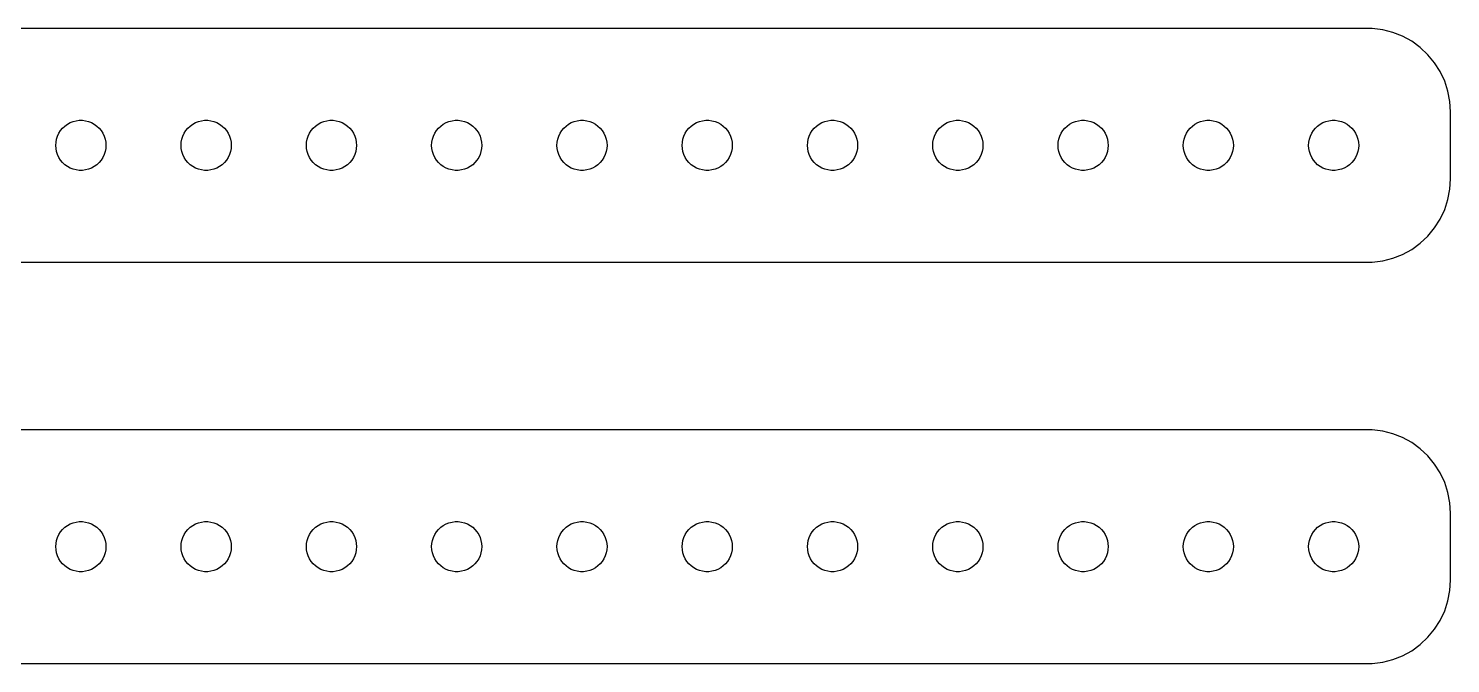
# Model space of a CAD drawing. Header units: metres. Extents: x -82 to 82, y 65 to 151.
# Drawn here: x -3.1 to 82, y 65 to 103 of the extents above; entities that cross this region are included whole.
import ezdxf

# ---------------------------------------------------------------- set-up
doc = ezdxf.new("R2010")
doc.units = ezdxf.units.M

msp = doc.modelspace()

# ---------------------------------------------------------------- linework, layer by layer
for p, q in [((77.3139, 102.99), (-77.3139, 102.99)), ((77.9369, 102.911), (77.3139, 102.99)), ((78.5451, 102.755), (77.9369, 102.911)), ((79.1289, 102.524), (78.5451, 102.755)), ((79.6791, 102.222), (79.1289, 102.524)), ((80.1871, 101.853), (79.6791, 102.222)), ((80.6448, 101.423), (80.1871, 101.853)), ((81.0451, 100.939), (80.6448, 101.423)), ((81.3815, 100.409), (81.0451, 100.939)), ((81.6489, 99.8406), (81.3815, 100.409)), ((81.8429, 99.2434), (81.6489, 99.8406)), ((81.9606, 98.6267), (81.8429, 99.2434)), ((82, 98), (81.9606, 98.6267)), ((82, 94), (82, 98)), ((-1.09344, 97.0268), (-0.95613, 97.1558)), ((-0.95613, 97.1558), (-0.80373, 97.2665)), ((-0.80373, 97.2665), (-0.63866, 97.3572)), ((-0.63866, 97.3572), (-0.46352, 97.4266)), ((-0.46352, 97.4266), (-0.28107, 97.4734)), ((-0.28107, 97.4734), (-0.09418, 97.497)), ((-0.09418, 97.497), (0.09418, 97.497)), ((0.09418, 97.497), (0.28107, 97.4734)), ((0.28107, 97.4734), (0.46352, 97.4266)), ((0.46352, 97.4266), (0.63866, 97.3572)), ((0.63866, 97.3572), (0.80373, 97.2665)), ((0.80373, 97.2665), (0.95613, 97.1558)), ((0.95613, 97.1558), (1.09344, 97.0268)), ((6.40654, 97.0268), (6.54385, 97.1558)), ((6.54385, 97.1558), (6.69626, 97.2665)), ((6.69626, 97.2665), (6.86133, 97.3572)), ((6.86133, 97.3572), (7.03647, 97.4266)), ((7.03647, 97.4266), (7.21892, 97.4734)), ((7.21892, 97.4734), (7.40581, 97.497)), ((7.40581, 97.497), (7.59418, 97.497)), ((7.59418, 97.497), (7.78107, 97.4734)), ((7.78107, 97.4734), (7.96352, 97.4266)), ((7.96352, 97.4266), (8.13866, 97.3572)), ((8.13866, 97.3572), (8.30373, 97.2665)), ((8.30373, 97.2665), (8.45613, 97.1558)), ((8.45613, 97.1558), (8.59344, 97.0268)), ((13.9065, 97.0268), (14.0439, 97.1558)), ((14.0439, 97.1558), (14.1963, 97.2665)), ((14.1963, 97.2665), (14.3613, 97.3572)), ((14.3613, 97.3572), (14.5365, 97.4266)), ((14.5365, 97.4266), (14.7189, 97.4734)), ((14.7189, 97.4734), (14.9058, 97.497)), ((14.9058, 97.497), (15.0942, 97.497)), ((15.0942, 97.497), (15.2811, 97.4734)), ((15.2811, 97.4734), (15.4635, 97.4266)), ((15.4635, 97.4266), (15.6387, 97.3572)), ((15.6387, 97.3572), (15.8037, 97.2665)), ((15.8037, 97.2665), (15.9561, 97.1558)), ((15.9561, 97.1558), (16.0934, 97.0268)), ((21.4065, 97.0268), (21.5439, 97.1558)), ((21.5439, 97.1558), (21.6963, 97.2665)), ((21.6963, 97.2665), (21.8613, 97.3572)), ((21.8613, 97.3572), (22.0365, 97.4266)), ((22.0365, 97.4266), (22.2189, 97.4734)), ((22.2189, 97.4734), (22.4058, 97.497)), ((22.4058, 97.497), (22.5942, 97.497)), ((22.5942, 97.497), (22.7811, 97.4734)), ((22.7811, 97.4734), (22.9635, 97.4266)), ((22.9635, 97.4266), (23.1387, 97.3572)), ((23.1387, 97.3572), (23.3037, 97.2665)), ((23.3037, 97.2665), (23.4561, 97.1558)), ((23.4561, 97.1558), (23.5934, 97.0268)), ((28.9065, 97.0268), (29.0439, 97.1558)), ((29.0439, 97.1558), (29.1963, 97.2665)), ((29.1963, 97.2665), (29.3613, 97.3572)), ((29.3613, 97.3572), (29.5365, 97.4266)), ((29.5365, 97.4266), (29.7189, 97.4734)), ((29.7189, 97.4734), (29.9058, 97.497)), ((29.9058, 97.497), (30.0942, 97.497)), ((30.0942, 97.497), (30.2811, 97.4734)), ((30.2811, 97.4734), (30.4635, 97.4266)), ((30.4635, 97.4266), (30.6387, 97.3572)), ((30.6387, 97.3572), (30.8037, 97.2665)), ((30.8037, 97.2665), (30.9561, 97.1558)), ((30.9561, 97.1558), (31.0934, 97.0268)), ((36.4065, 97.0268), (36.5439, 97.1558)), ((36.5439, 97.1558), (36.6963, 97.2665)), ((36.6963, 97.2665), (36.8613, 97.3572)), ((36.8613, 97.3572), (37.0365, 97.4266)), ((37.0365, 97.4266), (37.2189, 97.4734)), ((37.2189, 97.4734), (37.4058, 97.497)), ((37.4058, 97.497), (37.5942, 97.497)), ((37.5942, 97.497), (37.7811, 97.4734)), ((37.7811, 97.4734), (37.9635, 97.4266)), ((37.9635, 97.4266), (38.1387, 97.3572)), ((38.1387, 97.3572), (38.3037, 97.2665)), ((38.3037, 97.2665), (38.4561, 97.1558)), ((38.4561, 97.1558), (38.5934, 97.0268)), ((43.9065, 97.0268), (44.0439, 97.1558)), ((44.0439, 97.1558), (44.1963, 97.2665)), ((44.1963, 97.2665), (44.3613, 97.3572)), ((44.3613, 97.3572), (44.5365, 97.4266)), ((44.5365, 97.4266), (44.7189, 97.4734)), ((44.7189, 97.4734), (44.9058, 97.497)), ((44.9058, 97.497), (45.0942, 97.497)), ((45.0942, 97.497), (45.2811, 97.4734)), ((45.2811, 97.4734), (45.4635, 97.4266)), ((45.4635, 97.4266), (45.6387, 97.3572)), ((45.6387, 97.3572), (45.8037, 97.2665)), ((45.8037, 97.2665), (45.9561, 97.1558)), ((45.9561, 97.1558), (46.0934, 97.0268)), ((51.4065, 97.0268), (51.5439, 97.1558)), ((51.5439, 97.1558), (51.6963, 97.2665)), ((51.6963, 97.2665), (51.8613, 97.3572)), ((51.8613, 97.3572), (52.0365, 97.4266)), ((52.0365, 97.4266), (52.2189, 97.4734)), ((52.2189, 97.4734), (52.4058, 97.497)), ((52.4058, 97.497), (52.5942, 97.497)), ((52.5942, 97.497), (52.7811, 97.4734)), ((52.7811, 97.4734), (52.9635, 97.4266)), ((52.9635, 97.4266), (53.1387, 97.3572)), ((53.1387, 97.3572), (53.3037, 97.2665)), ((53.3037, 97.2665), (53.4561, 97.1558)), ((53.4561, 97.1558), (53.5934, 97.0268)), ((58.9065, 97.0268), (59.0439, 97.1558)), ((59.0439, 97.1558), (59.1963, 97.2665)), ((59.1963, 97.2665), (59.3613, 97.3572)), ((59.3613, 97.3572), (59.5365, 97.4266)), ((59.5365, 97.4266), (59.7189, 97.4734)), ((59.7189, 97.4734), (59.9058, 97.497)), ((59.9058, 97.497), (60.0942, 97.497)), ((60.0942, 97.497), (60.2811, 97.4734)), ((60.2811, 97.4734), (60.4635, 97.4266)), ((60.4635, 97.4266), (60.6387, 97.3572)), ((60.6387, 97.3572), (60.8037, 97.2665)), ((60.8037, 97.2665), (60.9561, 97.1558)), ((60.9561, 97.1558), (61.0934, 97.0268)), ((66.4065, 97.0268), (66.5439, 97.1558)), ((66.5439, 97.1558), (66.6963, 97.2665)), ((66.6963, 97.2665), (66.8613, 97.3572)), ((66.8613, 97.3572), (67.0365, 97.4266)), ((67.0365, 97.4266), (67.2189, 97.4734)), ((67.2189, 97.4734), (67.4058, 97.497)), ((67.4058, 97.497), (67.5942, 97.497)), ((67.5942, 97.497), (67.7811, 97.4734)), ((67.7811, 97.4734), (67.9635, 97.4266)), ((67.9635, 97.4266), (68.1387, 97.3572)), ((68.1387, 97.3572), (68.3037, 97.2665)), ((68.3037, 97.2665), (68.4561, 97.1558)), ((68.4561, 97.1558), (68.5934, 97.0268)), ((73.9065, 97.0268), (74.0439, 97.1558)), ((74.0439, 97.1558), (74.1963, 97.2665)), ((74.1963, 97.2665), (74.3613, 97.3572)), ((74.3613, 97.3572), (74.5365, 97.4266)), ((74.5365, 97.4266), (74.7189, 97.4734)), ((74.7189, 97.4734), (74.9058, 97.497)), ((74.9058, 97.497), (75.0942, 97.497)), ((75.0942, 97.497), (75.2811, 97.4734)), ((75.2811, 97.4734), (75.4635, 97.4266)), ((75.4635, 97.4266), (75.6387, 97.3572)), ((75.6387, 97.3572), (75.8037, 97.2665)), ((75.8037, 97.2665), (75.9561, 97.1558)), ((75.9561, 97.1558), (76.0934, 97.0268)), ((-1.48816, 96.188), (-1.45287, 96.373)), ((-1.45287, 96.373), (-1.39465, 96.5522)), ((-1.39465, 96.5522), (-1.31445, 96.7226)), ((-1.31445, 96.7226), (-1.21352, 96.8817)), ((-1.21352, 96.8817), (-1.09344, 97.0268)), ((1.09344, 97.0268), (1.21352, 96.8817)), ((1.21352, 96.8817), (1.31445, 96.7226)), ((1.31445, 96.7226), (1.39465, 96.5522)), ((1.39465, 96.5522), (1.45287, 96.373)), ((1.45287, 96.373), (1.48816, 96.188)), ((6.01183, 96.188), (6.04712, 96.373)), ((6.04712, 96.373), (6.10533, 96.5522)), ((6.10533, 96.5522), (6.18553, 96.7226)), ((6.18553, 96.7226), (6.28647, 96.8817)), ((6.28647, 96.8817), (6.40654, 97.0268)), ((8.59344, 97.0268), (8.71352, 96.8817)), ((8.71352, 96.8817), (8.81445, 96.7226)), ((8.81445, 96.7226), (8.89465, 96.5522)), ((8.89465, 96.5522), (8.95287, 96.373)), ((8.95287, 96.373), (8.98816, 96.188)), ((13.5118, 96.188), (13.5471, 96.373)), ((13.5471, 96.373), (13.6053, 96.5522)), ((13.6053, 96.5522), (13.6855, 96.7226)), ((13.6855, 96.7226), (13.7865, 96.8817)), ((13.7865, 96.8817), (13.9065, 97.0268)), ((16.0934, 97.0268), (16.2135, 96.8817)), ((16.2135, 96.8817), (16.3145, 96.7226)), ((16.3145, 96.7226), (16.3947, 96.5522)), ((16.3947, 96.5522), (16.4529, 96.373)), ((16.4529, 96.373), (16.4882, 96.188)), ((21.0118, 96.188), (21.0471, 96.373)), ((21.0471, 96.373), (21.1053, 96.5522)), ((21.1053, 96.5522), (21.1855, 96.7226)), ((21.1855, 96.7226), (21.2865, 96.8817)), ((21.2865, 96.8817), (21.4065, 97.0268)), ((23.5934, 97.0268), (23.7135, 96.8817)), ((23.7135, 96.8817), (23.8145, 96.7226)), ((23.8145, 96.7226), (23.8947, 96.5522)), ((23.8947, 96.5522), (23.9529, 96.373)), ((23.9529, 96.373), (23.9882, 96.188)), ((28.5118, 96.188), (28.5471, 96.373)), ((28.5471, 96.373), (28.6053, 96.5522)), ((28.6053, 96.5522), (28.6855, 96.7226)), ((28.6855, 96.7226), (28.7865, 96.8817)), ((28.7865, 96.8817), (28.9065, 97.0268)), ((31.0934, 97.0268), (31.2135, 96.8817)), ((31.2135, 96.8817), (31.3145, 96.7226)), ((31.3145, 96.7226), (31.3947, 96.5522)), ((31.3947, 96.5522), (31.4529, 96.373)), ((31.4529, 96.373), (31.4882, 96.188)), ((36.0118, 96.188), (36.0471, 96.373)), ((36.0471, 96.373), (36.1053, 96.5522)), ((36.1053, 96.5522), (36.1855, 96.7226)), ((36.1855, 96.7226), (36.2865, 96.8817)), ((36.2865, 96.8817), (36.4065, 97.0268)), ((38.5934, 97.0268), (38.7135, 96.8817)), ((38.7135, 96.8817), (38.8145, 96.7226)), ((38.8145, 96.7226), (38.8947, 96.5522)), ((38.8947, 96.5522), (38.9529, 96.373)), ((38.9529, 96.373), (38.9882, 96.188)), ((43.5118, 96.188), (43.5471, 96.373)), ((43.5471, 96.373), (43.6053, 96.5522)), ((43.6053, 96.5522), (43.6855, 96.7226)), ((43.6855, 96.7226), (43.7865, 96.8817)), ((43.7865, 96.8817), (43.9065, 97.0268)), ((46.0934, 97.0268), (46.2135, 96.8817)), ((46.2135, 96.8817), (46.3145, 96.7226)), ((46.3145, 96.7226), (46.3947, 96.5522)), ((46.3947, 96.5522), (46.4529, 96.373)), ((46.4529, 96.373), (46.4882, 96.188)), ((51.0118, 96.188), (51.0471, 96.373)), ((51.0471, 96.373), (51.1053, 96.5522)), ((51.1053, 96.5522), (51.1855, 96.7226)), ((51.1855, 96.7226), (51.2865, 96.8817)), ((51.2865, 96.8817), (51.4065, 97.0268)), ((53.5934, 97.0268), (53.7135, 96.8817)), ((53.7135, 96.8817), (53.8145, 96.7226)), ((53.8145, 96.7226), (53.8947, 96.5522)), ((53.8947, 96.5522), (53.9529, 96.373)), ((53.9529, 96.373), (53.9882, 96.188)), ((58.5118, 96.188), (58.5471, 96.373)), ((58.5471, 96.373), (58.6053, 96.5522)), ((58.6053, 96.5522), (58.6855, 96.7226)), ((58.6855, 96.7226), (58.7865, 96.8817)), ((58.7865, 96.8817), (58.9065, 97.0268)), ((61.0934, 97.0268), (61.2135, 96.8817)), ((61.2135, 96.8817), (61.3145, 96.7226)), ((61.3145, 96.7226), (61.3947, 96.5522)), ((61.3947, 96.5522), (61.4529, 96.373)), ((61.4529, 96.373), (61.4882, 96.188)), ((66.0118, 96.188), (66.0471, 96.373)), ((66.0471, 96.373), (66.1053, 96.5522)), ((66.1053, 96.5522), (66.1855, 96.7226)), ((66.1855, 96.7226), (66.2865, 96.8817)), ((66.2865, 96.8817), (66.4065, 97.0268)), ((68.5934, 97.0268), (68.7135, 96.8817)), ((68.7135, 96.8817), (68.8145, 96.7226)), ((68.8145, 96.7226), (68.8947, 96.5522)), ((68.8947, 96.5522), (68.9529, 96.373)), ((68.9529, 96.373), (68.9882, 96.188)), ((73.5118, 96.188), (73.5471, 96.373)), ((73.5471, 96.373), (73.6053, 96.5522)), ((73.6053, 96.5522), (73.6855, 96.7226)), ((73.6855, 96.7226), (73.7865, 96.8817)), ((73.7865, 96.8817), (73.9065, 97.0268)), ((76.0934, 97.0268), (76.2135, 96.8817)), ((76.2135, 96.8817), (76.3145, 96.7226)), ((76.3145, 96.7226), (76.3947, 96.5522)), ((76.3947, 96.5522), (76.4529, 96.373)), ((76.4529, 96.373), (76.4882, 96.188)), ((-1.5, 96), (-1.48816, 96.188)), ((-1.48816, 95.812), (-1.5, 96)), ((-1.45287, 95.627), (-1.48816, 95.812)), ((-1.39465, 95.4478), (-1.45287, 95.627)), ((-1.31445, 95.2774), (-1.39465, 95.4478)), ((1.39465, 95.4478), (1.31445, 95.2774)), ((1.45287, 95.627), (1.39465, 95.4478)), ((1.48816, 95.812), (1.45287, 95.627)), ((1.48816, 96.188), (1.5, 96)), ((1.5, 96), (1.48816, 95.812)), ((6, 96), (6.01183, 96.188)), ((6.01183, 95.812), (6, 96)), ((6.04712, 95.627), (6.01183, 95.812)), ((6.10533, 95.4478), (6.04712, 95.627)), ((6.18553, 95.2774), (6.10533, 95.4478)), ((8.89465, 95.4478), (8.81445, 95.2774)), ((8.95287, 95.627), (8.89465, 95.4478)), ((8.98816, 95.812), (8.95287, 95.627)), ((8.98816, 96.188), (9, 96)), ((9, 96), (8.98816, 95.812)), ((13.5, 96), (13.5118, 96.188)), ((13.5118, 95.812), (13.5, 96)), ((13.5471, 95.627), (13.5118, 95.812)), ((13.6053, 95.4478), (13.5471, 95.627)), ((13.6855, 95.2774), (13.6053, 95.4478)), ((16.3947, 95.4478), (16.3145, 95.2774)), ((16.4529, 95.627), (16.3947, 95.4478)), ((16.4882, 95.812), (16.4529, 95.627)), ((16.4882, 96.188), (16.5, 96)), ((16.5, 96), (16.4882, 95.812)), ((21, 96), (21.0118, 96.188)), ((21.0118, 95.812), (21, 96)), ((21.0471, 95.627), (21.0118, 95.812)), ((21.1053, 95.4478), (21.0471, 95.627)), ((21.1855, 95.2774), (21.1053, 95.4478)), ((23.8947, 95.4478), (23.8145, 95.2774)), ((23.9529, 95.627), (23.8947, 95.4478)), ((23.9882, 95.812), (23.9529, 95.627)), ((23.9882, 96.188), (24, 96)), ((24, 96), (23.9882, 95.812)), ((28.5, 96), (28.5118, 96.188)), ((28.5118, 95.812), (28.5, 96)), ((28.5471, 95.627), (28.5118, 95.812)), ((28.6053, 95.4478), (28.5471, 95.627)), ((28.6855, 95.2774), (28.6053, 95.4478)), ((31.3947, 95.4478), (31.3145, 95.2774)), ((31.4529, 95.627), (31.3947, 95.4478)), ((31.4882, 95.812), (31.4529, 95.627)), ((31.4882, 96.188), (31.5, 96)), ((31.5, 96), (31.4882, 95.812)), ((36, 96), (36.0118, 96.188)), ((36.0118, 95.812), (36, 96)), ((36.0471, 95.627), (36.0118, 95.812)), ((36.1053, 95.4478), (36.0471, 95.627)), ((36.1855, 95.2774), (36.1053, 95.4478)), ((38.8947, 95.4478), (38.8145, 95.2774)), ((38.9529, 95.627), (38.8947, 95.4478)), ((38.9882, 95.812), (38.9529, 95.627)), ((38.9882, 96.188), (39, 96)), ((39, 96), (38.9882, 95.812)), ((43.5, 96), (43.5118, 96.188)), ((43.5118, 95.812), (43.5, 96)), ((43.5471, 95.627), (43.5118, 95.812)), ((43.6053, 95.4478), (43.5471, 95.627)), ((43.6855, 95.2774), (43.6053, 95.4478)), ((46.3947, 95.4478), (46.3145, 95.2774)), ((46.4529, 95.627), (46.3947, 95.4478)), ((46.4882, 95.812), (46.4529, 95.627)), ((46.4882, 96.188), (46.5, 96)), ((46.5, 96), (46.4882, 95.812)), ((51, 96), (51.0118, 96.188)), ((51.0118, 95.812), (51, 96)), ((51.0471, 95.627), (51.0118, 95.812)), ((51.1053, 95.4478), (51.0471, 95.627)), ((51.1855, 95.2774), (51.1053, 95.4478)), ((53.8947, 95.4478), (53.8145, 95.2774)), ((53.9529, 95.627), (53.8947, 95.4478)), ((53.9882, 95.812), (53.9529, 95.627)), ((53.9882, 96.188), (54, 96)), ((54, 96), (53.9882, 95.812)), ((58.5, 96), (58.5118, 96.188)), ((58.5118, 95.812), (58.5, 96)), ((58.5471, 95.627), (58.5118, 95.812)), ((58.6053, 95.4478), (58.5471, 95.627)), ((58.6855, 95.2774), (58.6053, 95.4478)), ((61.3947, 95.4478), (61.3145, 95.2774)), ((61.4529, 95.627), (61.3947, 95.4478)), ((61.4882, 95.812), (61.4529, 95.627)), ((61.4882, 96.188), (61.5, 96)), ((61.5, 96), (61.4882, 95.812)), ((66, 96), (66.0118, 96.188)), ((66.0118, 95.812), (66, 96)), ((66.0471, 95.627), (66.0118, 95.812)), ((66.1053, 95.4478), (66.0471, 95.627)), ((66.1855, 95.2774), (66.1053, 95.4478)), ((68.8947, 95.4478), (68.8145, 95.2774)), ((68.9529, 95.627), (68.8947, 95.4478)), ((68.9882, 95.812), (68.9529, 95.627)), ((68.9882, 96.188), (69, 96)), ((69, 96), (68.9882, 95.812)), ((73.5, 96), (73.5118, 96.188)), ((73.5118, 95.812), (73.5, 96)), ((73.5471, 95.627), (73.5118, 95.812)), ((73.6053, 95.4478), (73.5471, 95.627)), ((73.6855, 95.2774), (73.6053, 95.4478)), ((76.3947, 95.4478), (76.3145, 95.2774)), ((76.4529, 95.627), (76.3947, 95.4478)), ((76.4882, 95.812), (76.4529, 95.627)), ((76.4882, 96.188), (76.5, 96)), ((76.5, 96), (76.4882, 95.812)), ((-1.21352, 95.1183), (-1.31445, 95.2774)), ((-1.09344, 94.9732), (-1.21352, 95.1183)), ((-0.95613, 94.8442), (-1.09344, 94.9732)), ((-0.80373, 94.7335), (-0.95613, 94.8442)), ((-0.63866, 94.6428), (-0.80373, 94.7335)), ((-0.46352, 94.5734), (-0.63866, 94.6428)), ((-0.28107, 94.5266), (-0.46352, 94.5734)), ((-0.09418, 94.503), (-0.28107, 94.5266)), ((0.28107, 94.5266), (0.09418, 94.503)), ((0.46352, 94.5734), (0.28107, 94.5266)), ((0.63866, 94.6428), (0.46352, 94.5734)), ((0.80373, 94.7335), (0.63866, 94.6428)), ((0.95613, 94.8442), (0.80373, 94.7335)), ((1.09344, 94.9732), (0.95613, 94.8442)), ((1.21352, 95.1183), (1.09344, 94.9732)), ((1.31445, 95.2774), (1.21352, 95.1183)), ((6.28647, 95.1183), (6.18553, 95.2774)), ((6.40654, 94.9732), (6.28647, 95.1183)), ((6.54385, 94.8442), (6.40654, 94.9732)), ((6.69626, 94.7335), (6.54385, 94.8442)), ((6.86133, 94.6428), (6.69626, 94.7335)), ((7.03647, 94.5734), (6.86133, 94.6428)), ((7.21892, 94.5266), (7.03647, 94.5734)), ((7.40581, 94.503), (7.21892, 94.5266)), ((7.78107, 94.5266), (7.59418, 94.503)), ((7.96352, 94.5734), (7.78107, 94.5266)), ((8.13866, 94.6428), (7.96352, 94.5734)), ((8.30373, 94.7335), (8.13866, 94.6428)), ((8.45613, 94.8442), (8.30373, 94.7335)), ((8.59344, 94.9732), (8.45613, 94.8442)), ((8.71352, 95.1183), (8.59344, 94.9732)), ((8.81445, 95.2774), (8.71352, 95.1183)), ((13.7865, 95.1183), (13.6855, 95.2774)), ((13.9065, 94.9732), (13.7865, 95.1183)), ((14.0439, 94.8442), (13.9065, 94.9732)), ((14.1963, 94.7335), (14.0439, 94.8442)), ((14.3613, 94.6428), (14.1963, 94.7335)), ((14.5365, 94.5734), (14.3613, 94.6428)), ((14.7189, 94.5266), (14.5365, 94.5734)), ((14.9058, 94.503), (14.7189, 94.5266)), ((15.2811, 94.5266), (15.0942, 94.503)), ((15.4635, 94.5734), (15.2811, 94.5266)), ((15.6387, 94.6428), (15.4635, 94.5734)), ((15.8037, 94.7335), (15.6387, 94.6428)), ((15.9561, 94.8442), (15.8037, 94.7335)), ((16.0934, 94.9732), (15.9561, 94.8442)), ((16.2135, 95.1183), (16.0934, 94.9732)), ((16.3145, 95.2774), (16.2135, 95.1183)), ((21.2865, 95.1183), (21.1855, 95.2774)), ((21.4065, 94.9732), (21.2865, 95.1183)), ((21.5439, 94.8442), (21.4065, 94.9732)), ((21.6963, 94.7335), (21.5439, 94.8442)), ((21.8613, 94.6428), (21.6963, 94.7335)), ((22.0365, 94.5734), (21.8613, 94.6428)), ((22.2189, 94.5266), (22.0365, 94.5734)), ((22.4058, 94.503), (22.2189, 94.5266)), ((22.7811, 94.5266), (22.5942, 94.503)), ((22.9635, 94.5734), (22.7811, 94.5266)), ((23.1387, 94.6428), (22.9635, 94.5734)), ((23.3037, 94.7335), (23.1387, 94.6428)), ((23.4561, 94.8442), (23.3037, 94.7335)), ((23.5934, 94.9732), (23.4561, 94.8442)), ((23.7135, 95.1183), (23.5934, 94.9732)), ((23.8145, 95.2774), (23.7135, 95.1183)), ((28.7865, 95.1183), (28.6855, 95.2774)), ((28.9065, 94.9732), (28.7865, 95.1183)), ((29.0439, 94.8442), (28.9065, 94.9732)), ((29.1963, 94.7335), (29.0439, 94.8442)), ((29.3613, 94.6428), (29.1963, 94.7335)), ((29.5365, 94.5734), (29.3613, 94.6428)), ((29.7189, 94.5266), (29.5365, 94.5734)), ((29.9058, 94.503), (29.7189, 94.5266)), ((30.2811, 94.5266), (30.0942, 94.503)), ((30.4635, 94.5734), (30.2811, 94.5266)), ((30.6387, 94.6428), (30.4635, 94.5734)), ((30.8037, 94.7335), (30.6387, 94.6428)), ((30.9561, 94.8442), (30.8037, 94.7335)), ((31.0934, 94.9732), (30.9561, 94.8442)), ((31.2135, 95.1183), (31.0934, 94.9732)), ((31.3145, 95.2774), (31.2135, 95.1183)), ((36.2865, 95.1183), (36.1855, 95.2774)), ((36.4065, 94.9732), (36.2865, 95.1183)), ((36.5439, 94.8442), (36.4065, 94.9732)), ((36.6963, 94.7335), (36.5439, 94.8442)), ((36.8613, 94.6428), (36.6963, 94.7335)), ((37.0365, 94.5734), (36.8613, 94.6428)), ((37.2189, 94.5266), (37.0365, 94.5734)), ((37.4058, 94.503), (37.2189, 94.5266)), ((37.7811, 94.5266), (37.5942, 94.503)), ((37.9635, 94.5734), (37.7811, 94.5266)), ((38.1387, 94.6428), (37.9635, 94.5734)), ((38.3037, 94.7335), (38.1387, 94.6428)), ((38.4561, 94.8442), (38.3037, 94.7335)), ((38.5934, 94.9732), (38.4561, 94.8442)), ((38.7135, 95.1183), (38.5934, 94.9732)), ((38.8145, 95.2774), (38.7135, 95.1183)), ((43.7865, 95.1183), (43.6855, 95.2774)), ((43.9065, 94.9732), (43.7865, 95.1183)), ((44.0439, 94.8442), (43.9065, 94.9732)), ((44.1963, 94.7335), (44.0439, 94.8442)), ((44.3613, 94.6428), (44.1963, 94.7335)), ((44.5365, 94.5734), (44.3613, 94.6428)), ((44.7189, 94.5266), (44.5365, 94.5734)), ((44.9058, 94.503), (44.7189, 94.5266)), ((45.2811, 94.5266), (45.0942, 94.503)), ((45.4635, 94.5734), (45.2811, 94.5266)), ((45.6387, 94.6428), (45.4635, 94.5734)), ((45.8037, 94.7335), (45.6387, 94.6428)), ((45.9561, 94.8442), (45.8037, 94.7335)), ((46.0934, 94.9732), (45.9561, 94.8442)), ((46.2135, 95.1183), (46.0934, 94.9732)), ((46.3145, 95.2774), (46.2135, 95.1183)), ((51.2865, 95.1183), (51.1855, 95.2774)), ((51.4065, 94.9732), (51.2865, 95.1183)), ((51.5439, 94.8442), (51.4065, 94.9732)), ((51.6963, 94.7335), (51.5439, 94.8442)), ((51.8613, 94.6428), (51.6963, 94.7335)), ((52.0365, 94.5734), (51.8613, 94.6428)), ((52.2189, 94.5266), (52.0365, 94.5734)), ((52.4058, 94.503), (52.2189, 94.5266)), ((52.7811, 94.5266), (52.5942, 94.503)), ((52.9635, 94.5734), (52.7811, 94.5266)), ((53.1387, 94.6428), (52.9635, 94.5734)), ((53.3037, 94.7335), (53.1387, 94.6428)), ((53.4561, 94.8442), (53.3037, 94.7335)), ((53.5934, 94.9732), (53.4561, 94.8442)), ((53.7135, 95.1183), (53.5934, 94.9732)), ((53.8145, 95.2774), (53.7135, 95.1183)), ((58.7865, 95.1183), (58.6855, 95.2774)), ((58.9065, 94.9732), (58.7865, 95.1183)), ((59.0439, 94.8442), (58.9065, 94.9732)), ((59.1963, 94.7335), (59.0439, 94.8442)), ((59.3613, 94.6428), (59.1963, 94.7335)), ((59.5365, 94.5734), (59.3613, 94.6428)), ((59.7189, 94.5266), (59.5365, 94.5734)), ((59.9058, 94.503), (59.7189, 94.5266)), ((60.2811, 94.5266), (60.0942, 94.503)), ((60.4635, 94.5734), (60.2811, 94.5266)), ((60.6387, 94.6428), (60.4635, 94.5734)), ((60.8037, 94.7335), (60.6387, 94.6428)), ((60.9561, 94.8442), (60.8037, 94.7335)), ((61.0934, 94.9732), (60.9561, 94.8442)), ((61.2135, 95.1183), (61.0934, 94.9732)), ((61.3145, 95.2774), (61.2135, 95.1183)), ((66.2865, 95.1183), (66.1855, 95.2774)), ((66.4065, 94.9732), (66.2865, 95.1183)), ((66.5439, 94.8442), (66.4065, 94.9732)), ((66.6963, 94.7335), (66.5439, 94.8442)), ((66.8613, 94.6428), (66.6963, 94.7335)), ((67.0365, 94.5734), (66.8613, 94.6428)), ((67.2189, 94.5266), (67.0365, 94.5734)), ((67.4058, 94.503), (67.2189, 94.5266)), ((67.7811, 94.5266), (67.5942, 94.503)), ((67.9635, 94.5734), (67.7811, 94.5266)), ((68.1387, 94.6428), (67.9635, 94.5734)), ((68.3037, 94.7335), (68.1387, 94.6428)), ((68.4561, 94.8442), (68.3037, 94.7335)), ((68.5934, 94.9732), (68.4561, 94.8442)), ((68.7135, 95.1183), (68.5934, 94.9732)), ((68.8145, 95.2774), (68.7135, 95.1183)), ((73.7865, 95.1183), (73.6855, 95.2774)), ((73.9065, 94.9732), (73.7865, 95.1183)), ((74.0439, 94.8442), (73.9065, 94.9732)), ((74.1963, 94.7335), (74.0439, 94.8442)), ((74.3613, 94.6428), (74.1963, 94.7335)), ((74.5365, 94.5734), (74.3613, 94.6428)), ((74.7189, 94.5266), (74.5365, 94.5734)), ((74.9058, 94.503), (74.7189, 94.5266)), ((75.2811, 94.5266), (75.0942, 94.503)), ((75.4635, 94.5734), (75.2811, 94.5266)), ((75.6387, 94.6428), (75.4635, 94.5734)), ((75.8037, 94.7335), (75.6387, 94.6428)), ((75.9561, 94.8442), (75.8037, 94.7335)), ((76.0934, 94.9732), (75.9561, 94.8442)), ((76.2135, 95.1183), (76.0934, 94.9732)), ((76.3145, 95.2774), (76.2135, 95.1183)), ((0.09418, 94.503), (-0.09418, 94.503)), ((7.59418, 94.503), (7.40581, 94.503)), ((15.0942, 94.503), (14.9058, 94.503)), ((22.5942, 94.503), (22.4058, 94.503)), ((30.0942, 94.503), (29.9058, 94.503)), ((37.5942, 94.503), (37.4058, 94.503)), ((45.0942, 94.503), (44.9058, 94.503)), ((52.5942, 94.503), (52.4058, 94.503)), ((60.0942, 94.503), (59.9058, 94.503)), ((67.5942, 94.503), (67.4058, 94.503)), ((75.0942, 94.503), (74.9058, 94.503)), ((81.9606, 93.3733), (82, 94)), ((81.8429, 92.7566), (81.9606, 93.3733)), ((81.3815, 91.5912), (81.6489, 92.1594)), ((81.6489, 92.1594), (81.8429, 92.7566)), ((81.0451, 91.0611), (81.3815, 91.5912)), ((80.1871, 90.1474), (80.6448, 90.5773)), ((80.6448, 90.5773), (81.0451, 91.0611)), ((78.5451, 89.2447), (79.1289, 89.4759)), ((79.1289, 89.4759), (79.6791, 89.7784)), ((79.6791, 89.7784), (80.1871, 90.1474)), ((-77.3139, 89.0099), (77.3139, 89.0099)), ((77.3139, 89.0099), (77.9369, 89.0886)), ((77.9369, 89.0886), (78.5451, 89.2447)), ((77.3139, 78.9901), (-77.3139, 78.9901)), ((77.9369, 78.9114), (77.3139, 78.9901)), ((78.5451, 78.7553), (77.9369, 78.9114)), ((79.1289, 78.5241), (78.5451, 78.7553)), ((79.6791, 78.2216), (79.1289, 78.5241)), ((80.1871, 77.8526), (79.6791, 78.2216)), ((80.6448, 77.4227), (80.1871, 77.8526)), ((81.0451, 76.9389), (80.6448, 77.4227)), ((81.3815, 76.4088), (81.0451, 76.9389)), ((81.6489, 75.8406), (81.3815, 76.4088)), ((81.8429, 75.2434), (81.6489, 75.8406)), ((81.9606, 74.6267), (81.8429, 75.2434)), ((82, 74), (81.9606, 74.6267)), ((-0.95613, 73.1558), (-0.80373, 73.2665)), ((-0.80373, 73.2665), (-0.63866, 73.3572)), ((-0.63866, 73.3572), (-0.46352, 73.4266)), ((-0.46352, 73.4266), (-0.28107, 73.4734)), ((-0.28107, 73.4734), (-0.09418, 73.497)), ((-0.09418, 73.497), (0.09418, 73.497)), ((0.09418, 73.497), (0.28107, 73.4734)), ((0.28107, 73.4734), (0.46352, 73.4266)), ((0.46352, 73.4266), (0.63866, 73.3572)), ((0.63866, 73.3572), (0.80373, 73.2665)), ((0.80373, 73.2665), (0.95613, 73.1558)), ((6.54385, 73.1558), (6.69626, 73.2665)), ((6.69626, 73.2665), (6.86133, 73.3572)), ((6.86133, 73.3572), (7.03647, 73.4266)), ((7.03647, 73.4266), (7.21892, 73.4734)), ((7.21892, 73.4734), (7.40581, 73.497)), ((7.40581, 73.497), (7.59418, 73.497)), ((7.59418, 73.497), (7.78107, 73.4734)), ((7.78107, 73.4734), (7.96352, 73.4266)), ((7.96352, 73.4266), (8.13866, 73.3572)), ((8.13866, 73.3572), (8.30373, 73.2665)), ((8.30373, 73.2665), (8.45613, 73.1558)), ((14.0439, 73.1558), (14.1963, 73.2665)), ((14.1963, 73.2665), (14.3613, 73.3572)), ((14.3613, 73.3572), (14.5365, 73.4266)), ((14.5365, 73.4266), (14.7189, 73.4734)), ((14.7189, 73.4734), (14.9058, 73.497)), ((14.9058, 73.497), (15.0942, 73.497)), ((15.0942, 73.497), (15.2811, 73.4734)), ((15.2811, 73.4734), (15.4635, 73.4266)), ((15.4635, 73.4266), (15.6387, 73.3572)), ((15.6387, 73.3572), (15.8037, 73.2665)), ((15.8037, 73.2665), (15.9561, 73.1558)), ((21.5439, 73.1558), (21.6963, 73.2665)), ((21.6963, 73.2665), (21.8613, 73.3572)), ((21.8613, 73.3572), (22.0365, 73.4266)), ((22.0365, 73.4266), (22.2189, 73.4734)), ((22.2189, 73.4734), (22.4058, 73.497)), ((22.4058, 73.497), (22.5942, 73.497)), ((22.5942, 73.497), (22.7811, 73.4734)), ((22.7811, 73.4734), (22.9635, 73.4266)), ((22.9635, 73.4266), (23.1387, 73.3572)), ((23.1387, 73.3572), (23.3037, 73.2665)), ((23.3037, 73.2665), (23.4561, 73.1558)), ((29.0439, 73.1558), (29.1963, 73.2665)), ((29.1963, 73.2665), (29.3613, 73.3572)), ((29.3613, 73.3572), (29.5365, 73.4266)), ((29.5365, 73.4266), (29.7189, 73.4734)), ((29.7189, 73.4734), (29.9058, 73.497)), ((29.9058, 73.497), (30.0942, 73.497)), ((30.0942, 73.497), (30.2811, 73.4734)), ((30.2811, 73.4734), (30.4635, 73.4266)), ((30.4635, 73.4266), (30.6387, 73.3572)), ((30.6387, 73.3572), (30.8037, 73.2665)), ((30.8037, 73.2665), (30.9561, 73.1558)), ((36.5439, 73.1558), (36.6963, 73.2665)), ((36.6963, 73.2665), (36.8613, 73.3572)), ((36.8613, 73.3572), (37.0365, 73.4266)), ((37.0365, 73.4266), (37.2189, 73.4734)), ((37.2189, 73.4734), (37.4058, 73.497)), ((37.4058, 73.497), (37.5942, 73.497)), ((37.5942, 73.497), (37.7811, 73.4734)), ((37.7811, 73.4734), (37.9635, 73.4266)), ((37.9635, 73.4266), (38.1387, 73.3572)), ((38.1387, 73.3572), (38.3037, 73.2665)), ((38.3037, 73.2665), (38.4561, 73.1558)), ((44.0439, 73.1558), (44.1963, 73.2665)), ((44.1963, 73.2665), (44.3613, 73.3572)), ((44.3613, 73.3572), (44.5365, 73.4266)), ((44.5365, 73.4266), (44.7189, 73.4734)), ((44.7189, 73.4734), (44.9058, 73.497)), ((44.9058, 73.497), (45.0942, 73.497)), ((45.0942, 73.497), (45.2811, 73.4734)), ((45.2811, 73.4734), (45.4635, 73.4266)), ((45.4635, 73.4266), (45.6387, 73.3572)), ((45.6387, 73.3572), (45.8037, 73.2665)), ((45.8037, 73.2665), (45.9561, 73.1558)), ((51.5439, 73.1558), (51.6963, 73.2665)), ((51.6963, 73.2665), (51.8613, 73.3572)), ((51.8613, 73.3572), (52.0365, 73.4266)), ((52.0365, 73.4266), (52.2189, 73.4734)), ((52.2189, 73.4734), (52.4058, 73.497)), ((52.4058, 73.497), (52.5942, 73.497)), ((52.5942, 73.497), (52.7811, 73.4734)), ((52.7811, 73.4734), (52.9635, 73.4266)), ((52.9635, 73.4266), (53.1387, 73.3572)), ((53.1387, 73.3572), (53.3037, 73.2665)), ((53.3037, 73.2665), (53.4561, 73.1558)), ((59.0439, 73.1558), (59.1963, 73.2665)), ((59.1963, 73.2665), (59.3613, 73.3572)), ((59.3613, 73.3572), (59.5365, 73.4266)), ((59.5365, 73.4266), (59.7189, 73.4734)), ((59.7189, 73.4734), (59.9058, 73.497)), ((59.9058, 73.497), (60.0942, 73.497)), ((60.0942, 73.497), (60.2811, 73.4734)), ((60.2811, 73.4734), (60.4635, 73.4266)), ((60.4635, 73.4266), (60.6387, 73.3572)), ((60.6387, 73.3572), (60.8037, 73.2665)), ((60.8037, 73.2665), (60.9561, 73.1558)), ((66.5439, 73.1558), (66.6963, 73.2665)), ((66.6963, 73.2665), (66.8613, 73.3572)), ((66.8613, 73.3572), (67.0365, 73.4266)), ((67.0365, 73.4266), (67.2189, 73.4734)), ((67.2189, 73.4734), (67.4058, 73.497)), ((67.4058, 73.497), (67.5942, 73.497)), ((67.5942, 73.497), (67.7811, 73.4734)), ((67.7811, 73.4734), (67.9635, 73.4266)), ((67.9635, 73.4266), (68.1387, 73.3572)), ((68.1387, 73.3572), (68.3037, 73.2665)), ((68.3037, 73.2665), (68.4561, 73.1558)), ((74.0439, 73.1558), (74.1963, 73.2665)), ((74.1963, 73.2665), (74.3613, 73.3572)), ((74.3613, 73.3572), (74.5365, 73.4266)), ((74.5365, 73.4266), (74.7189, 73.4734)), ((74.7189, 73.4734), (74.9058, 73.497)), ((74.9058, 73.497), (75.0942, 73.497)), ((75.0942, 73.497), (75.2811, 73.4734)), ((75.2811, 73.4734), (75.4635, 73.4266)), ((75.4635, 73.4266), (75.6387, 73.3572)), ((75.6387, 73.3572), (75.8037, 73.2665)), ((75.8037, 73.2665), (75.9561, 73.1558)), ((82, 70), (82, 74)), ((-1.48816, 72.188), (-1.45287, 72.373)), ((-1.45287, 72.373), (-1.39465, 72.5522)), ((-1.39465, 72.5522), (-1.31445, 72.7226)), ((-1.31445, 72.7226), (-1.21352, 72.8817)), ((-1.21352, 72.8817), (-1.09344, 73.0268)), ((-1.09344, 73.0268), (-0.95613, 73.1558)), ((0.95613, 73.1558), (1.09344, 73.0268)), ((1.09344, 73.0268), (1.21352, 72.8817)), ((1.21352, 72.8817), (1.31445, 72.7226)), ((1.31445, 72.7226), (1.39465, 72.5522)), ((1.39465, 72.5522), (1.45287, 72.373)), ((1.45287, 72.373), (1.48816, 72.188)), ((6.01183, 72.188), (6.04712, 72.373)), ((6.04712, 72.373), (6.10533, 72.5522)), ((6.10533, 72.5522), (6.18553, 72.7226)), ((6.18553, 72.7226), (6.28647, 72.8817)), ((6.28647, 72.8817), (6.40654, 73.0268)), ((6.40654, 73.0268), (6.54385, 73.1558)), ((8.45613, 73.1558), (8.59344, 73.0268)), ((8.59344, 73.0268), (8.71352, 72.8817)), ((8.71352, 72.8817), (8.81445, 72.7226)), ((8.81445, 72.7226), (8.89465, 72.5522)), ((8.89465, 72.5522), (8.95287, 72.373)), ((8.95287, 72.373), (8.98816, 72.188)), ((13.5118, 72.188), (13.5471, 72.373)), ((13.5471, 72.373), (13.6053, 72.5522)), ((13.6053, 72.5522), (13.6855, 72.7226)), ((13.6855, 72.7226), (13.7865, 72.8817)), ((13.7865, 72.8817), (13.9065, 73.0268)), ((13.9065, 73.0268), (14.0439, 73.1558)), ((15.9561, 73.1558), (16.0934, 73.0268)), ((16.0934, 73.0268), (16.2135, 72.8817)), ((16.2135, 72.8817), (16.3145, 72.7226)), ((16.3145, 72.7226), (16.3947, 72.5522)), ((16.3947, 72.5522), (16.4529, 72.373)), ((16.4529, 72.373), (16.4882, 72.188)), ((21.0118, 72.188), (21.0471, 72.373)), ((21.0471, 72.373), (21.1053, 72.5522)), ((21.1053, 72.5522), (21.1855, 72.7226)), ((21.1855, 72.7226), (21.2865, 72.8817)), ((21.2865, 72.8817), (21.4065, 73.0268)), ((21.4065, 73.0268), (21.5439, 73.1558)), ((23.4561, 73.1558), (23.5934, 73.0268)), ((23.5934, 73.0268), (23.7135, 72.8817)), ((23.7135, 72.8817), (23.8145, 72.7226)), ((23.8145, 72.7226), (23.8947, 72.5522)), ((23.8947, 72.5522), (23.9529, 72.373)), ((23.9529, 72.373), (23.9882, 72.188)), ((28.5118, 72.188), (28.5471, 72.373)), ((28.5471, 72.373), (28.6053, 72.5522)), ((28.6053, 72.5522), (28.6855, 72.7226)), ((28.6855, 72.7226), (28.7865, 72.8817)), ((28.7865, 72.8817), (28.9065, 73.0268)), ((28.9065, 73.0268), (29.0439, 73.1558)), ((30.9561, 73.1558), (31.0934, 73.0268)), ((31.0934, 73.0268), (31.2135, 72.8817)), ((31.2135, 72.8817), (31.3145, 72.7226)), ((31.3145, 72.7226), (31.3947, 72.5522)), ((31.3947, 72.5522), (31.4529, 72.373)), ((31.4529, 72.373), (31.4882, 72.188)), ((36.0118, 72.188), (36.0471, 72.373)), ((36.0471, 72.373), (36.1053, 72.5522)), ((36.1053, 72.5522), (36.1855, 72.7226)), ((36.1855, 72.7226), (36.2865, 72.8817)), ((36.2865, 72.8817), (36.4065, 73.0268)), ((36.4065, 73.0268), (36.5439, 73.1558)), ((38.4561, 73.1558), (38.5934, 73.0268)), ((38.5934, 73.0268), (38.7135, 72.8817)), ((38.7135, 72.8817), (38.8145, 72.7226)), ((38.8145, 72.7226), (38.8947, 72.5522)), ((38.8947, 72.5522), (38.9529, 72.373)), ((38.9529, 72.373), (38.9882, 72.188)), ((43.5118, 72.188), (43.5471, 72.373)), ((43.5471, 72.373), (43.6053, 72.5522)), ((43.6053, 72.5522), (43.6855, 72.7226)), ((43.6855, 72.7226), (43.7865, 72.8817)), ((43.7865, 72.8817), (43.9065, 73.0268)), ((43.9065, 73.0268), (44.0439, 73.1558)), ((45.9561, 73.1558), (46.0934, 73.0268)), ((46.0934, 73.0268), (46.2135, 72.8817)), ((46.2135, 72.8817), (46.3145, 72.7226)), ((46.3145, 72.7226), (46.3947, 72.5522)), ((46.3947, 72.5522), (46.4529, 72.373)), ((46.4529, 72.373), (46.4882, 72.188)), ((51.0118, 72.188), (51.0471, 72.373)), ((51.0471, 72.373), (51.1053, 72.5522)), ((51.1053, 72.5522), (51.1855, 72.7226)), ((51.1855, 72.7226), (51.2865, 72.8817)), ((51.2865, 72.8817), (51.4065, 73.0268)), ((51.4065, 73.0268), (51.5439, 73.1558)), ((53.4561, 73.1558), (53.5934, 73.0268)), ((53.5934, 73.0268), (53.7135, 72.8817)), ((53.7135, 72.8817), (53.8145, 72.7226)), ((53.8145, 72.7226), (53.8947, 72.5522)), ((53.8947, 72.5522), (53.9529, 72.373)), ((53.9529, 72.373), (53.9882, 72.188)), ((58.5118, 72.188), (58.5471, 72.373)), ((58.5471, 72.373), (58.6053, 72.5522)), ((58.6053, 72.5522), (58.6855, 72.7226)), ((58.6855, 72.7226), (58.7865, 72.8817)), ((58.7865, 72.8817), (58.9065, 73.0268)), ((58.9065, 73.0268), (59.0439, 73.1558)), ((60.9561, 73.1558), (61.0934, 73.0268)), ((61.0934, 73.0268), (61.2135, 72.8817)), ((61.2135, 72.8817), (61.3145, 72.7226)), ((61.3145, 72.7226), (61.3947, 72.5522)), ((61.3947, 72.5522), (61.4529, 72.373)), ((61.4529, 72.373), (61.4882, 72.188)), ((66.0118, 72.188), (66.0471, 72.373)), ((66.0471, 72.373), (66.1053, 72.5522)), ((66.1053, 72.5522), (66.1855, 72.7226)), ((66.1855, 72.7226), (66.2865, 72.8817)), ((66.2865, 72.8817), (66.4065, 73.0268)), ((66.4065, 73.0268), (66.5439, 73.1558)), ((68.4561, 73.1558), (68.5934, 73.0268)), ((68.5934, 73.0268), (68.7135, 72.8817)), ((68.7135, 72.8817), (68.8145, 72.7226)), ((68.8145, 72.7226), (68.8947, 72.5522)), ((68.8947, 72.5522), (68.9529, 72.373)), ((68.9529, 72.373), (68.9882, 72.188)), ((73.5118, 72.188), (73.5471, 72.373)), ((73.5471, 72.373), (73.6053, 72.5522)), ((73.6053, 72.5522), (73.6855, 72.7226)), ((73.6855, 72.7226), (73.7865, 72.8817)), ((73.7865, 72.8817), (73.9065, 73.0268)), ((73.9065, 73.0268), (74.0439, 73.1558)), ((75.9561, 73.1558), (76.0934, 73.0268)), ((76.0934, 73.0268), (76.2135, 72.8817)), ((76.2135, 72.8817), (76.3145, 72.7226)), ((76.3145, 72.7226), (76.3947, 72.5522)), ((76.3947, 72.5522), (76.4529, 72.373)), ((76.4529, 72.373), (76.4882, 72.188)), ((-1.5, 72), (-1.48816, 72.188)), ((-1.48816, 71.812), (-1.5, 72)), ((-1.45287, 71.627), (-1.48816, 71.812)), ((-1.39465, 71.4478), (-1.45287, 71.627)), ((1.45287, 71.627), (1.39465, 71.4478)), ((1.48816, 71.812), (1.45287, 71.627)), ((1.48816, 72.188), (1.5, 72)), ((1.5, 72), (1.48816, 71.812)), ((6, 72), (6.01183, 72.188)), ((6.01183, 71.812), (6, 72)), ((6.04712, 71.627), (6.01183, 71.812)), ((6.10533, 71.4478), (6.04712, 71.627)), ((8.95287, 71.627), (8.89465, 71.4478)), ((8.98816, 71.812), (8.95287, 71.627)), ((8.98816, 72.188), (9, 72)), ((9, 72), (8.98816, 71.812)), ((13.5, 72), (13.5118, 72.188)), ((13.5118, 71.812), (13.5, 72)), ((13.5471, 71.627), (13.5118, 71.812)), ((13.6053, 71.4478), (13.5471, 71.627)), ((16.4529, 71.627), (16.3947, 71.4478)), ((16.4882, 71.812), (16.4529, 71.627)), ((16.4882, 72.188), (16.5, 72)), ((16.5, 72), (16.4882, 71.812)), ((21, 72), (21.0118, 72.188)), ((21.0118, 71.812), (21, 72)), ((21.0471, 71.627), (21.0118, 71.812)), ((21.1053, 71.4478), (21.0471, 71.627)), ((23.9529, 71.627), (23.8947, 71.4478)), ((23.9882, 71.812), (23.9529, 71.627)), ((23.9882, 72.188), (24, 72)), ((24, 72), (23.9882, 71.812)), ((28.5, 72), (28.5118, 72.188)), ((28.5118, 71.812), (28.5, 72)), ((28.5471, 71.627), (28.5118, 71.812)), ((28.6053, 71.4478), (28.5471, 71.627)), ((31.4529, 71.627), (31.3947, 71.4478)), ((31.4882, 71.812), (31.4529, 71.627)), ((31.4882, 72.188), (31.5, 72)), ((31.5, 72), (31.4882, 71.812)), ((36, 72), (36.0118, 72.188)), ((36.0118, 71.812), (36, 72)), ((36.0471, 71.627), (36.0118, 71.812)), ((36.1053, 71.4478), (36.0471, 71.627)), ((38.9529, 71.627), (38.8947, 71.4478)), ((38.9882, 71.812), (38.9529, 71.627)), ((38.9882, 72.188), (39, 72)), ((39, 72), (38.9882, 71.812)), ((43.5, 72), (43.5118, 72.188)), ((43.5118, 71.812), (43.5, 72)), ((43.5471, 71.627), (43.5118, 71.812)), ((43.6053, 71.4478), (43.5471, 71.627)), ((46.4529, 71.627), (46.3947, 71.4478)), ((46.4882, 71.812), (46.4529, 71.627)), ((46.4882, 72.188), (46.5, 72)), ((46.5, 72), (46.4882, 71.812)), ((51, 72), (51.0118, 72.188)), ((51.0118, 71.812), (51, 72)), ((51.0471, 71.627), (51.0118, 71.812)), ((51.1053, 71.4478), (51.0471, 71.627)), ((53.9529, 71.627), (53.8947, 71.4478)), ((53.9882, 71.812), (53.9529, 71.627)), ((53.9882, 72.188), (54, 72)), ((54, 72), (53.9882, 71.812)), ((58.5, 72), (58.5118, 72.188)), ((58.5118, 71.812), (58.5, 72)), ((58.5471, 71.627), (58.5118, 71.812)), ((58.6053, 71.4478), (58.5471, 71.627)), ((61.4529, 71.627), (61.3947, 71.4478)), ((61.4882, 71.812), (61.4529, 71.627)), ((61.4882, 72.188), (61.5, 72)), ((61.5, 72), (61.4882, 71.812)), ((66, 72), (66.0118, 72.188)), ((66.0118, 71.812), (66, 72)), ((66.0471, 71.627), (66.0118, 71.812)), ((66.1053, 71.4478), (66.0471, 71.627)), ((68.9529, 71.627), (68.8947, 71.4478)), ((68.9882, 71.812), (68.9529, 71.627)), ((68.9882, 72.188), (69, 72)), ((69, 72), (68.9882, 71.812)), ((73.5, 72), (73.5118, 72.188)), ((73.5118, 71.812), (73.5, 72)), ((73.5471, 71.627), (73.5118, 71.812)), ((73.6053, 71.4478), (73.5471, 71.627)), ((76.4529, 71.627), (76.3947, 71.4478)), ((76.4882, 71.812), (76.4529, 71.627)), ((76.4882, 72.188), (76.5, 72)), ((76.5, 72), (76.4882, 71.812)), ((-1.31445, 71.2774), (-1.39465, 71.4478)), ((-1.21352, 71.1183), (-1.31445, 71.2774)), ((-1.09344, 70.9732), (-1.21352, 71.1183)), ((-0.95613, 70.8442), (-1.09344, 70.9732)), ((-0.80373, 70.7335), (-0.95613, 70.8442)), ((-0.63866, 70.6428), (-0.80373, 70.7335)), ((0.80373, 70.7335), (0.63866, 70.6428)), ((0.95613, 70.8442), (0.80373, 70.7335)), ((1.09344, 70.9732), (0.95613, 70.8442)), ((1.21352, 71.1183), (1.09344, 70.9732)), ((1.31445, 71.2774), (1.21352, 71.1183)), ((1.39465, 71.4478), (1.31445, 71.2774)), ((6.18553, 71.2774), (6.10533, 71.4478)), ((6.28647, 71.1183), (6.18553, 71.2774)), ((6.40654, 70.9732), (6.28647, 71.1183)), ((6.54385, 70.8442), (6.40654, 70.9732)), ((6.69626, 70.7335), (6.54385, 70.8442)), ((6.86133, 70.6428), (6.69626, 70.7335)), ((8.30373, 70.7335), (8.13866, 70.6428)), ((8.45613, 70.8442), (8.30373, 70.7335)), ((8.59344, 70.9732), (8.45613, 70.8442)), ((8.71352, 71.1183), (8.59344, 70.9732)), ((8.81445, 71.2774), (8.71352, 71.1183)), ((8.89465, 71.4478), (8.81445, 71.2774)), ((13.6855, 71.2774), (13.6053, 71.4478)), ((13.7865, 71.1183), (13.6855, 71.2774)), ((13.9065, 70.9732), (13.7865, 71.1183)), ((14.0439, 70.8442), (13.9065, 70.9732)), ((14.1963, 70.7335), (14.0439, 70.8442)), ((14.3613, 70.6428), (14.1963, 70.7335)), ((15.8037, 70.7335), (15.6387, 70.6428)), ((15.9561, 70.8442), (15.8037, 70.7335)), ((16.0934, 70.9732), (15.9561, 70.8442)), ((16.2135, 71.1183), (16.0934, 70.9732)), ((16.3145, 71.2774), (16.2135, 71.1183)), ((16.3947, 71.4478), (16.3145, 71.2774)), ((21.1855, 71.2774), (21.1053, 71.4478)), ((21.2865, 71.1183), (21.1855, 71.2774)), ((21.4065, 70.9732), (21.2865, 71.1183)), ((21.5439, 70.8442), (21.4065, 70.9732)), ((21.6963, 70.7335), (21.5439, 70.8442)), ((21.8613, 70.6428), (21.6963, 70.7335)), ((23.3037, 70.7335), (23.1387, 70.6428)), ((23.4561, 70.8442), (23.3037, 70.7335)), ((23.5934, 70.9732), (23.4561, 70.8442)), ((23.7135, 71.1183), (23.5934, 70.9732)), ((23.8145, 71.2774), (23.7135, 71.1183)), ((23.8947, 71.4478), (23.8145, 71.2774)), ((28.6855, 71.2774), (28.6053, 71.4478)), ((28.7865, 71.1183), (28.6855, 71.2774)), ((28.9065, 70.9732), (28.7865, 71.1183)), ((29.0439, 70.8442), (28.9065, 70.9732)), ((29.1963, 70.7335), (29.0439, 70.8442)), ((29.3613, 70.6428), (29.1963, 70.7335)), ((30.8037, 70.7335), (30.6387, 70.6428)), ((30.9561, 70.8442), (30.8037, 70.7335)), ((31.0934, 70.9732), (30.9561, 70.8442)), ((31.2135, 71.1183), (31.0934, 70.9732)), ((31.3145, 71.2774), (31.2135, 71.1183)), ((31.3947, 71.4478), (31.3145, 71.2774)), ((36.1855, 71.2774), (36.1053, 71.4478)), ((36.2865, 71.1183), (36.1855, 71.2774)), ((36.4065, 70.9732), (36.2865, 71.1183)), ((36.5439, 70.8442), (36.4065, 70.9732)), ((36.6963, 70.7335), (36.5439, 70.8442)), ((36.8613, 70.6428), (36.6963, 70.7335)), ((38.3037, 70.7335), (38.1387, 70.6428)), ((38.4561, 70.8442), (38.3037, 70.7335)), ((38.5934, 70.9732), (38.4561, 70.8442)), ((38.7135, 71.1183), (38.5934, 70.9732)), ((38.8145, 71.2774), (38.7135, 71.1183)), ((38.8947, 71.4478), (38.8145, 71.2774)), ((43.6855, 71.2774), (43.6053, 71.4478)), ((43.7865, 71.1183), (43.6855, 71.2774)), ((43.9065, 70.9732), (43.7865, 71.1183)), ((44.0439, 70.8442), (43.9065, 70.9732)), ((44.1963, 70.7335), (44.0439, 70.8442)), ((44.3613, 70.6428), (44.1963, 70.7335)), ((45.8037, 70.7335), (45.6387, 70.6428)), ((45.9561, 70.8442), (45.8037, 70.7335)), ((46.0934, 70.9732), (45.9561, 70.8442)), ((46.2135, 71.1183), (46.0934, 70.9732)), ((46.3145, 71.2774), (46.2135, 71.1183)), ((46.3947, 71.4478), (46.3145, 71.2774)), ((51.1855, 71.2774), (51.1053, 71.4478)), ((51.2865, 71.1183), (51.1855, 71.2774)), ((51.4065, 70.9732), (51.2865, 71.1183)), ((51.5439, 70.8442), (51.4065, 70.9732)), ((51.6963, 70.7335), (51.5439, 70.8442)), ((51.8613, 70.6428), (51.6963, 70.7335)), ((53.3037, 70.7335), (53.1387, 70.6428)), ((53.4561, 70.8442), (53.3037, 70.7335)), ((53.5934, 70.9732), (53.4561, 70.8442)), ((53.7135, 71.1183), (53.5934, 70.9732)), ((53.8145, 71.2774), (53.7135, 71.1183)), ((53.8947, 71.4478), (53.8145, 71.2774)), ((58.6855, 71.2774), (58.6053, 71.4478)), ((58.7865, 71.1183), (58.6855, 71.2774)), ((58.9065, 70.9732), (58.7865, 71.1183)), ((59.0439, 70.8442), (58.9065, 70.9732)), ((59.1963, 70.7335), (59.0439, 70.8442)), ((59.3613, 70.6428), (59.1963, 70.7335)), ((60.8037, 70.7335), (60.6387, 70.6428)), ((60.9561, 70.8442), (60.8037, 70.7335)), ((61.0934, 70.9732), (60.9561, 70.8442)), ((61.2135, 71.1183), (61.0934, 70.9732)), ((61.3145, 71.2774), (61.2135, 71.1183)), ((61.3947, 71.4478), (61.3145, 71.2774)), ((66.1855, 71.2774), (66.1053, 71.4478)), ((66.2865, 71.1183), (66.1855, 71.2774)), ((66.4065, 70.9732), (66.2865, 71.1183)), ((66.5439, 70.8442), (66.4065, 70.9732)), ((66.6963, 70.7335), (66.5439, 70.8442)), ((66.8613, 70.6428), (66.6963, 70.7335)), ((68.3037, 70.7335), (68.1387, 70.6428)), ((68.4561, 70.8442), (68.3037, 70.7335)), ((68.5934, 70.9732), (68.4561, 70.8442)), ((68.7135, 71.1183), (68.5934, 70.9732)), ((68.8145, 71.2774), (68.7135, 71.1183)), ((68.8947, 71.4478), (68.8145, 71.2774)), ((73.6855, 71.2774), (73.6053, 71.4478)), ((73.7865, 71.1183), (73.6855, 71.2774)), ((73.9065, 70.9732), (73.7865, 71.1183)), ((74.0439, 70.8442), (73.9065, 70.9732)), ((74.1963, 70.7335), (74.0439, 70.8442)), ((74.3613, 70.6428), (74.1963, 70.7335)), ((75.8037, 70.7335), (75.6387, 70.6428)), ((75.9561, 70.8442), (75.8037, 70.7335)), ((76.0934, 70.9732), (75.9561, 70.8442)), ((76.2135, 71.1183), (76.0934, 70.9732)), ((76.3145, 71.2774), (76.2135, 71.1183)), ((76.3947, 71.4478), (76.3145, 71.2774)), ((-0.46352, 70.5734), (-0.63866, 70.6428)), ((-0.28107, 70.5266), (-0.46352, 70.5734)), ((-0.09418, 70.503), (-0.28107, 70.5266)), ((0.09418, 70.503), (-0.09418, 70.503)), ((0.28107, 70.5266), (0.09418, 70.503)), ((0.46352, 70.5734), (0.28107, 70.5266)), ((0.63866, 70.6428), (0.46352, 70.5734)), ((7.03647, 70.5734), (6.86133, 70.6428)), ((7.21892, 70.5266), (7.03647, 70.5734)), ((7.40581, 70.503), (7.21892, 70.5266)), ((7.59418, 70.503), (7.40581, 70.503)), ((7.78107, 70.5266), (7.59418, 70.503)), ((7.96352, 70.5734), (7.78107, 70.5266)), ((8.13866, 70.6428), (7.96352, 70.5734)), ((14.5365, 70.5734), (14.3613, 70.6428)), ((14.7189, 70.5266), (14.5365, 70.5734)), ((14.9058, 70.503), (14.7189, 70.5266)), ((15.0942, 70.503), (14.9058, 70.503)), ((15.2811, 70.5266), (15.0942, 70.503)), ((15.4635, 70.5734), (15.2811, 70.5266)), ((15.6387, 70.6428), (15.4635, 70.5734)), ((22.0365, 70.5734), (21.8613, 70.6428)), ((22.2189, 70.5266), (22.0365, 70.5734)), ((22.4058, 70.503), (22.2189, 70.5266)), ((22.5942, 70.503), (22.4058, 70.503)), ((22.7811, 70.5266), (22.5942, 70.503)), ((22.9635, 70.5734), (22.7811, 70.5266)), ((23.1387, 70.6428), (22.9635, 70.5734)), ((29.5365, 70.5734), (29.3613, 70.6428)), ((29.7189, 70.5266), (29.5365, 70.5734)), ((29.9058, 70.503), (29.7189, 70.5266)), ((30.0942, 70.503), (29.9058, 70.503)), ((30.2811, 70.5266), (30.0942, 70.503)), ((30.4635, 70.5734), (30.2811, 70.5266)), ((30.6387, 70.6428), (30.4635, 70.5734)), ((37.0365, 70.5734), (36.8613, 70.6428)), ((37.2189, 70.5266), (37.0365, 70.5734)), ((37.4058, 70.503), (37.2189, 70.5266)), ((37.5942, 70.503), (37.4058, 70.503)), ((37.7811, 70.5266), (37.5942, 70.503)), ((37.9635, 70.5734), (37.7811, 70.5266)), ((38.1387, 70.6428), (37.9635, 70.5734)), ((44.5365, 70.5734), (44.3613, 70.6428)), ((44.7189, 70.5266), (44.5365, 70.5734)), ((44.9058, 70.503), (44.7189, 70.5266)), ((45.0942, 70.503), (44.9058, 70.503)), ((45.2811, 70.5266), (45.0942, 70.503)), ((45.4635, 70.5734), (45.2811, 70.5266)), ((45.6387, 70.6428), (45.4635, 70.5734)), ((52.0365, 70.5734), (51.8613, 70.6428)), ((52.2189, 70.5266), (52.0365, 70.5734)), ((52.4058, 70.503), (52.2189, 70.5266)), ((52.5942, 70.503), (52.4058, 70.503)), ((52.7811, 70.5266), (52.5942, 70.503)), ((52.9635, 70.5734), (52.7811, 70.5266)), ((53.1387, 70.6428), (52.9635, 70.5734)), ((59.5365, 70.5734), (59.3613, 70.6428)), ((59.7189, 70.5266), (59.5365, 70.5734)), ((59.9058, 70.503), (59.7189, 70.5266)), ((60.0942, 70.503), (59.9058, 70.503)), ((60.2811, 70.5266), (60.0942, 70.503)), ((60.4635, 70.5734), (60.2811, 70.5266)), ((60.6387, 70.6428), (60.4635, 70.5734)), ((67.0365, 70.5734), (66.8613, 70.6428)), ((67.2189, 70.5266), (67.0365, 70.5734)), ((67.4058, 70.503), (67.2189, 70.5266)), ((67.5942, 70.503), (67.4058, 70.503)), ((67.7811, 70.5266), (67.5942, 70.503)), ((67.9635, 70.5734), (67.7811, 70.5266)), ((68.1387, 70.6428), (67.9635, 70.5734)), ((74.5365, 70.5734), (74.3613, 70.6428)), ((74.7189, 70.5266), (74.5365, 70.5734)), ((74.9058, 70.503), (74.7189, 70.5266)), ((75.0942, 70.503), (74.9058, 70.503)), ((75.2811, 70.5266), (75.0942, 70.503)), ((75.4635, 70.5734), (75.2811, 70.5266)), ((75.6387, 70.6428), (75.4635, 70.5734)), ((81.9606, 69.3733), (82, 70)), ((81.8429, 68.7566), (81.9606, 69.3733)), ((81.3815, 67.5912), (81.6489, 68.1594)), ((81.6489, 68.1594), (81.8429, 68.7566)), ((81.0451, 67.0611), (81.3815, 67.5912)), ((80.1871, 66.1474), (80.6448, 66.5773)), ((80.6448, 66.5773), (81.0451, 67.0611)), ((79.1289, 65.4759), (79.6791, 65.7784)), ((79.6791, 65.7784), (80.1871, 66.1474)), ((-77.3139, 65.0099), (77.3139, 65.0099)), ((77.3139, 65.0099), (77.9369, 65.0886)), ((77.9369, 65.0886), (78.5451, 65.2447)), ((78.5451, 65.2447), (79.1289, 65.4759))]:
    msp.add_line(p, q)

doc.saveas('drawing.dxf')
